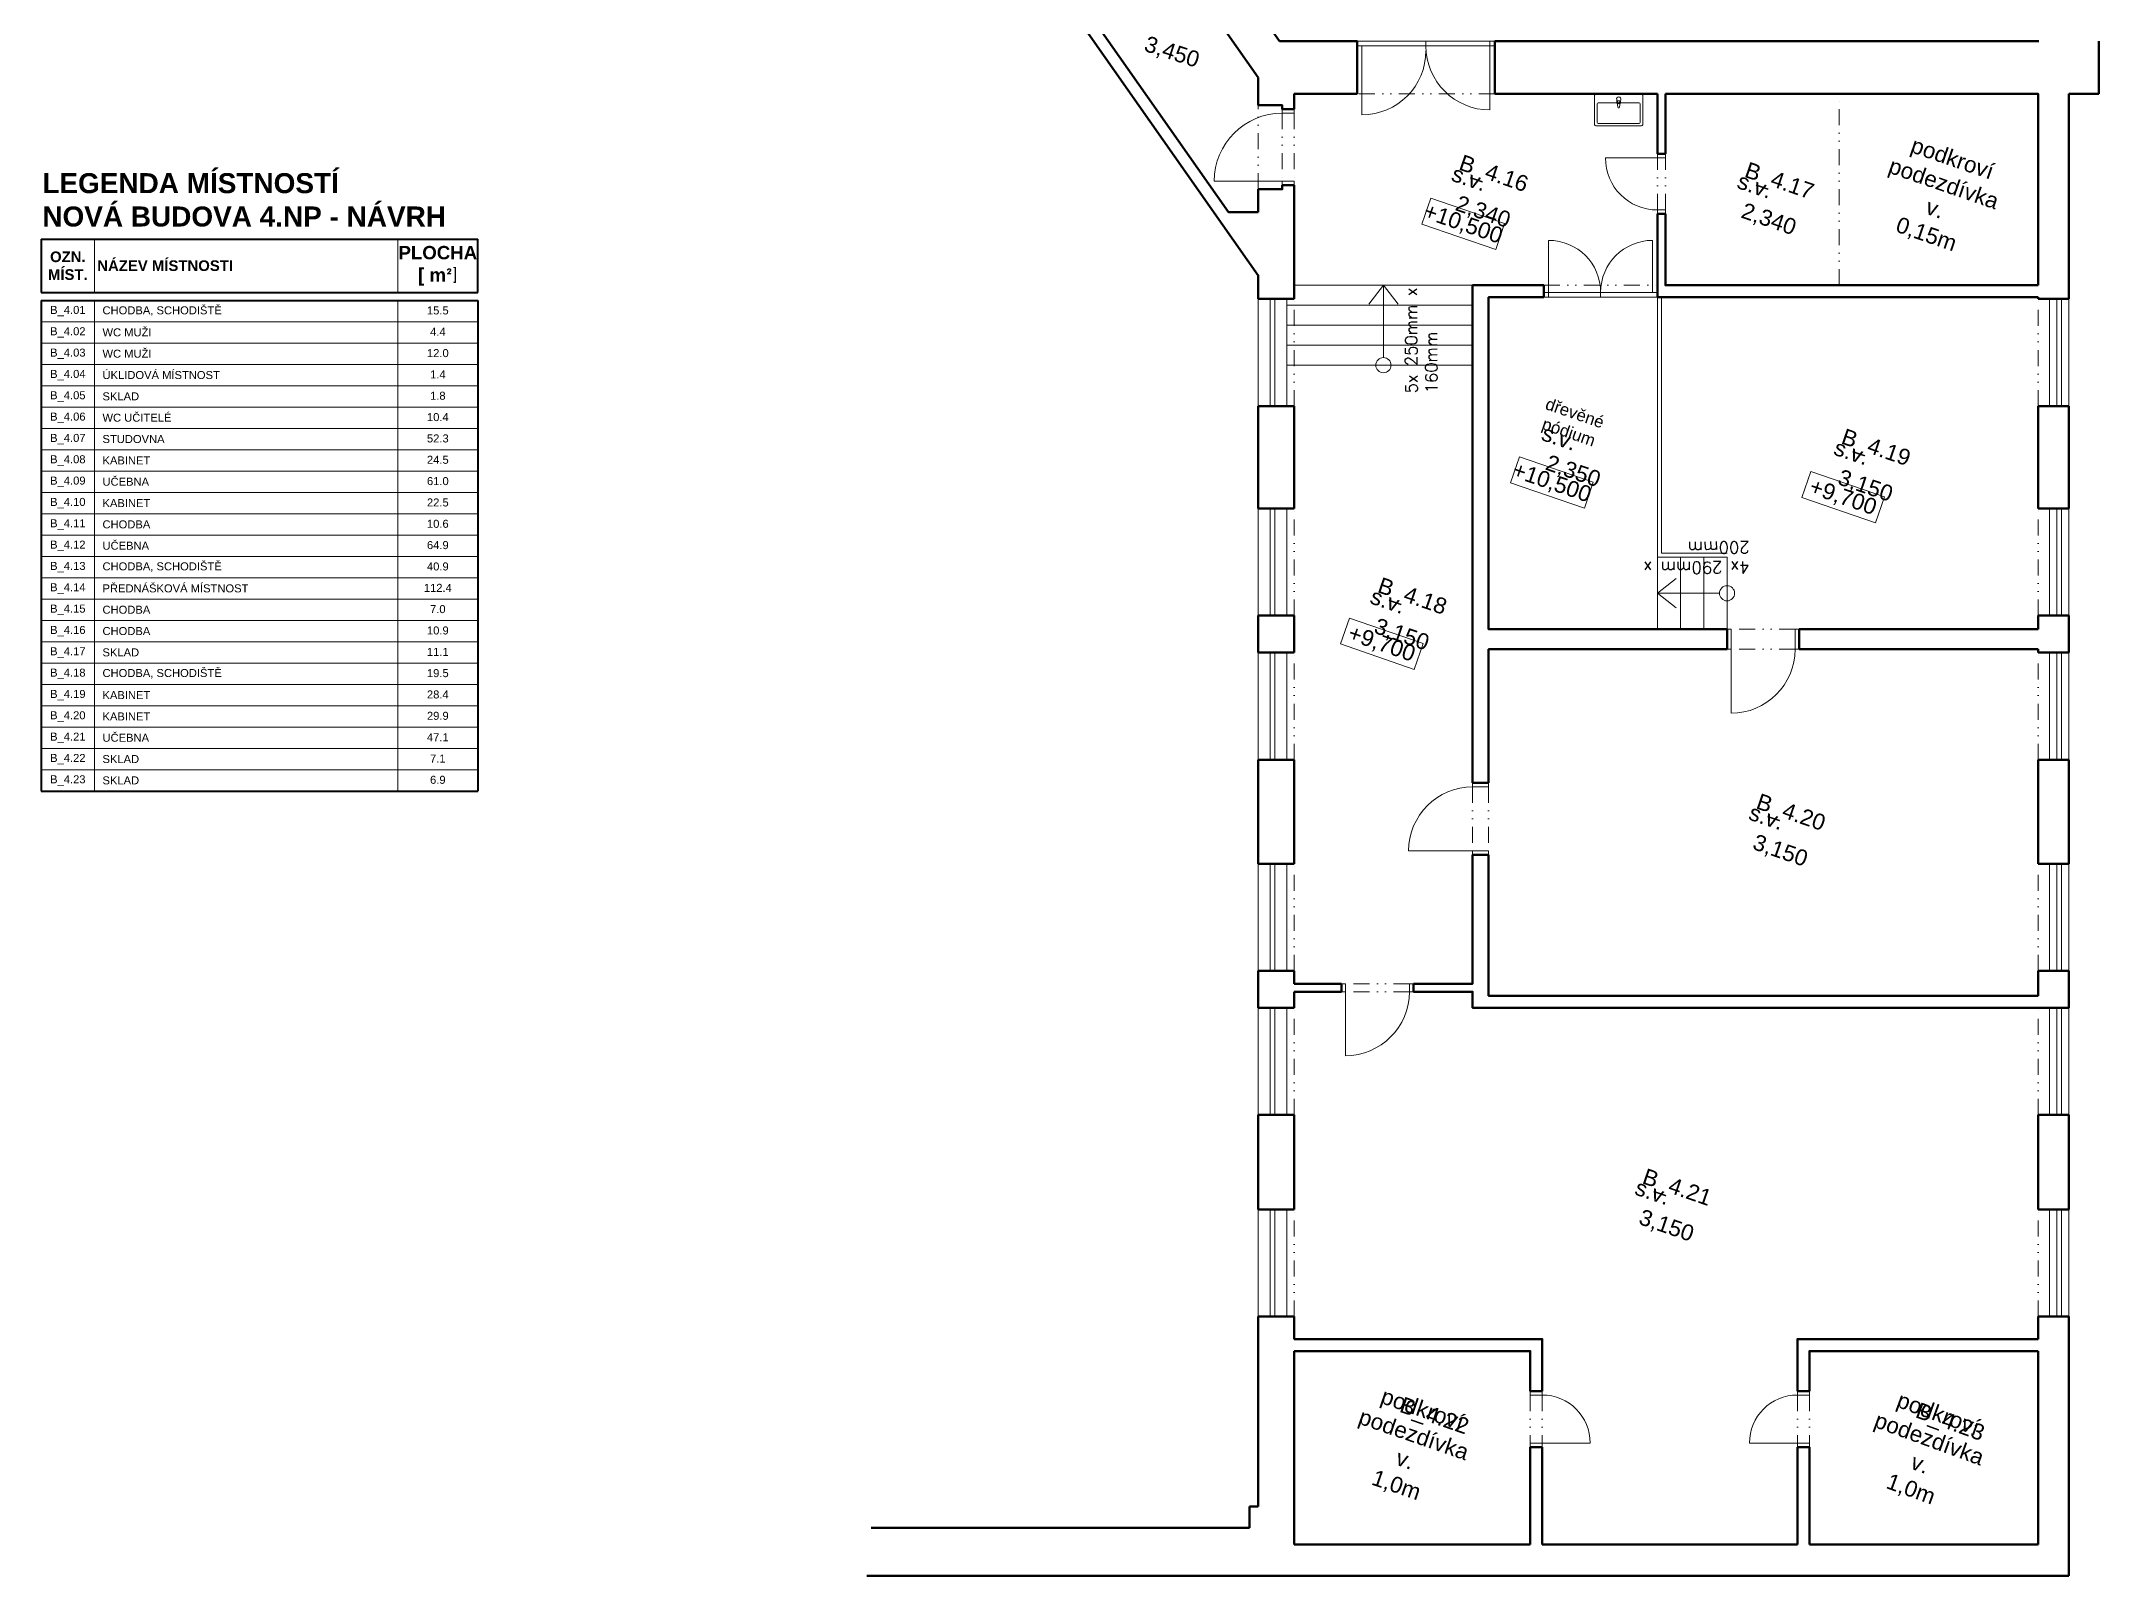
# Model space of a CAD drawing. Header units: millimetres. Extents: x 89194 to 559352, y -753138 to -204019.
# Drawn here: x 367707 to 393425, y -666289 to -647109 of the extents above; entities that cross this region are included whole.
import ezdxf

# ---------------------------------------------------------------- set-up
doc = ezdxf.new("R2010")
doc.units = ezdxf.units.MM
doc.header["$LTSCALE"] = 400
doc.linetypes.add('DIVIDE', pattern=[1.25, 0.5, -0.25, 0, -0.25, 0, -0.25])
for name, color, linetype, lineweight in [('RG_dveře', 3, 'Continuous', 9), ('RG_koty', 7, 'Continuous', 9), ('RG_okna', 3, 'Continuous', 9), ('RG_popisy', 11, 'Continuous', 9), ('RG_schodiště', 94, 'Continuous', 9), ('RG_tabulky', 7, 'Continuous', 5), ('RG_tabulky tlustá', 7, 'Continuous', 40), ('RG_zařízováky', 4, 'Continuous', 9), ('RG_zdivo stávající', 30, 'Continuous', 50), ('RG_čerch 2', 6, 'DIVIDE', 9)]:
    doc.layers.add(name, color=color, linetype=linetype, lineweight=lineweight)
doc.styles.add('Arial 100', font='Arial.ttf', dxfattribs={"height": 100})
doc.styles.add('Arial 250', font='Arial Bold.ttf', dxfattribs={"height": 250})
doc.styles.add('Arial 350', font='Arial Bold.ttf', dxfattribs={"height": 350})
doc.styles.get("Standard").update_dxf_attribs({"font": 'romans.shx', "height": 100})

# ---------------------------------------------------------------- blocks, each defined once
blk = doc.blocks.new('*U100')
blk.add_line((600, -173), (600, 677))
for points in [[(-300, -323), (-250, -323), (-250, -173), (-300, -173)], [(650, -323), (600, -323), (600, -173), (650, -173)]]:
    blk.add_lwpolyline(points)
blk.add_arc((600, -173), 850, 90, 180)
at = {"layer": 'RG_zdivo stávající'}
for p, q in [((-300, -323), (-300, -173)), ((650, -323), (650, -173))]:
    blk.add_line(p, q, dxfattribs=at)
at = {"layer": 'RG_čerch 2'}
for p, q in [((-250, -173), (600, -173)), ((-250, -323), (600, -323))]:
    blk.add_line(p, q, dxfattribs=at)
blk = doc.blocks.new('umyv_16')
at = {"layer": 'RG_zařízováky', "linetype": 'Continuous', "lineweight": 20}
for p, q in [((303632, -112272), (303632, -112842)), ((304017, -112257), (303647, -112257)), ((303742, -112302), (303742, -112812)), ((303987, -112287), (303757, -112287)), ((304002, -112812), (304002, -112302)), ((304032, -112842), (304032, -112272)), ((303692, -112532), (303734, -112536)), ((303734, -112578), (303692, -112582)), ((303732, -112544), (303717, -112544)), ((303717, -112544), (303717, -112571)), ((303717, -112571), (303732, -112571)), ((303743, -112540), (303796, -112546)), ((303796, -112568), (303743, -112575)), ((303647, -112857), (304017, -112857)), ((303757, -112827), (303987, -112827))]:
    blk.add_line(p, q, dxfattribs=at)
at = {"layer": 'RG_zařízováky', "linetype": 'Continuous', "lineweight": 20, "extrusion": (0, 0, -1)}
for centre, major_axis, start_param, end_param in [((303647, -112272), (10.6, 10.6), 3.926991, 5.497787), ((303757, -112302), (10.6, 10.6), 3.926991, 5.497787), ((303987, -112302), (-10.6, 10.6), 0.785398, 2.356194), ((304017, -112272), (-10.6, 10.6), 0.785398, 2.356194), ((303692, -112557), (17.7, 17.7), 2.356194, 5.497787), ((303732, -112557), (-9.62, 9.62), 0.785398, 3.926991), ((303732, -112557), (-14.9, 14.9), 0.875625, 1.35736), ((303732, -112557), (-14.9, 14.9), 3.355029, 3.836764), ((303732, -112557), (-14.9, 14.9), 1.35736, 3.355029), ((303795, -112557), (-7.91, 7.91), 0.909996, 3.802393), ((303647, -112842), (-10.6, 10.6), 3.926991, 5.497787), ((303757, -112812), (-10.6, 10.6), 3.926991, 5.497787), ((303987, -112812), (10.6, 10.6), 0.785398, 2.356194), ((304017, -112842), (10.6, 10.6), 0.785398, 2.356194)]:
    blk.add_ellipse(centre, major_axis=major_axis, ratio=1, start_param=start_param, end_param=end_param, dxfattribs=at)
blk = doc.blocks.new('*U101')
blk.add_line((-250, -173), (-250, 477))
for points in [[(-300, -273), (-250, -273), (-250, -173), (-300, -173)], [(450, -273), (400, -273), (400, -173), (450, -173)]]:
    blk.add_lwpolyline(points)
blk.add_arc((-250, -173), 650, 0, 90)
at = {"layer": 'RG_zdivo stávající'}
for p, q in [((-300, -273), (-300, -173)), ((450, -273), (450, -173))]:
    blk.add_line(p, q, dxfattribs=at)
at = {"layer": 'RG_čerch 2'}
for p, q in [((400, -173), (-250, -173)), ((400, -273), (-250, -273))]:
    blk.add_line(p, q, dxfattribs=at)
blk = doc.blocks.new('*U102')
blk.add_line((-250, -173), (-250, 627))
for points in [[(-300, -423), (-250, -423), (-250, -173), (-300, -173)], [(600, -423), (550, -423), (550, -173), (600, -173)]]:
    blk.add_lwpolyline(points)
blk.add_arc((-250, -173), 800, 0, 90)
at = {"layer": 'RG_zdivo stávající'}
for p, q in [((-300, -423), (-300, -173)), ((600, -423), (600, -173))]:
    blk.add_line(p, q, dxfattribs=at)
at = {"layer": 'RG_čerch 2'}
for p, q in [((550, -173), (-250, -173)), ((550, -423), (-250, -423))]:
    blk.add_line(p, q, dxfattribs=at)
blk = doc.blocks.new('*U97')
blk.add_line((-250, -173), (-250, 627))
for points in [[(-300, -273), (-250, -273), (-250, -173), (-300, -173)], [(600, -273), (550, -273), (550, -173), (600, -173)]]:
    blk.add_lwpolyline(points)
blk.add_arc((-250, -173), 800, 0, 90)
at = {"layer": 'RG_zdivo stávající'}
for p, q in [((-300, -273), (-300, -173)), ((600, -273), (600, -173))]:
    blk.add_line(p, q, dxfattribs=at)
at = {"layer": 'RG_čerch 2'}
for p, q in [((550, -173), (-250, -173)), ((550, -273), (-250, -273))]:
    blk.add_line(p, q, dxfattribs=at)
blk = doc.blocks.new('*U98')
blk.add_line((550, -173), (550, 627))
for points in [[(-300, -373), (-250, -373), (-250, -173), (-300, -173)], [(600, -373), (550, -373), (550, -173), (600, -173)]]:
    blk.add_lwpolyline(points)
blk.add_arc((550, -173), 800, 90, 180)
at = {"layer": 'RG_zdivo stávající'}
for p, q in [((-300, -373), (-300, -173)), ((600, -373), (600, -173))]:
    blk.add_line(p, q, dxfattribs=at)
at = {"layer": 'RG_čerch 2'}
for p, q in [((-250, -173), (550, -173)), ((-250, -373), (550, -373))]:
    blk.add_line(p, q, dxfattribs=at)
blk = doc.blocks.new('*U99')
blk.add_line((550, -173), (550, 427))
for points in [[(-100, -323), (-50, -323), (-50, -173), (-100, -173)], [(600, -323), (550, -323), (550, -173), (600, -173)]]:
    blk.add_lwpolyline(points)
blk.add_arc((550, -173), 600, 90, 180)
at = {"layer": 'RG_zdivo stávající'}
for p, q in [((-100, -323), (-100, -173)), ((600, -323), (600, -173))]:
    blk.add_line(p, q, dxfattribs=at)
at = {"layer": 'RG_čerch 2'}
for p, q in [((-50, -173), (550, -173)), ((-50, -323), (550, -323))]:
    blk.add_line(p, q, dxfattribs=at)

msp = doc.modelspace()

# ---------------------------------------------------------------- linework, layer by layer
at = {"layer": 'RG_dveře', "ltscale": 0.1}
for points in [[(385874.6, -647108.7), (384154.6, -647108.7)], [(385874.6, -647168.7), (384154.6, -647168.7)], [(386487.6, -650248.7), (387907.6, -650248.7)], [(386487.6, -650308.7), (387907.6, -650308.7)]]:
    msp.add_lwpolyline(points, dxfattribs=at)
at = {"layer": 'RG_koty'}
for points in [[(384964, -649394.4), (385886.2, -649712), (385997.9, -649387.8), (385075.6, -649070.2)], [(386072.2, -652628), (386994.5, -652945.6), (387106.1, -652621.4), (386183.8, -652303.8)], [(389712.6, -652811.1), (390634.9, -653128.7), (390746.5, -652804.5), (389824.2, -652486.9)], [(383946.3, -654642.8), (384868.6, -654960.4), (384980.2, -654636.2), (384057.9, -654318.6)]]:
    msp.add_lwpolyline(points, close=True, dxfattribs=at)
at = {"layer": 'RG_okna'}
for points in [[(384214.6, -647168.7), (384214.6, -648028.7)], [(385014.6, -647108.7), (385014.6, -647168.7)], [(385814.6, -647108.7), (385814.6, -647968.7)], [(386547.6, -650308.7), (386547.6, -649598.7)], [(387847.6, -650248.7), (387847.6, -649598.7)], [(382917.6, -651668.7), (382917.6, -650328.7)], [(383067.6, -651668.7), (383067.6, -650328.7)], [(383127.6, -651668.7), (383127.6, -650328.7)], [(383277.6, -651668.7), (383277.6, -650328.7)], [(387197.6, -650308.7), (387197.6, -650248.7)], [(392807.6, -651668.7), (392807.6, -650328.7)], [(392897.6, -651668.7), (392897.6, -650328.7)], [(392957.6, -651668.7), (392957.6, -650328.7)], [(393047.6, -651668.7), (393047.6, -650328.7)], [(382917.6, -654288.7), (382917.6, -652948.7)], [(383067.6, -654288.7), (383067.6, -652948.7)], [(383127.6, -654288.7), (383127.6, -652948.7)], [(383277.6, -654288.7), (383277.6, -652948.7)], [(392807.6, -654288.7), (392807.6, -652948.7)], [(392897.6, -654288.7), (392897.6, -652948.7)], [(392957.6, -654288.7), (392957.6, -652948.7)], [(393047.6, -654288.7), (393047.6, -652948.7)], [(382917.6, -656088.7), (382917.6, -654748.7)], [(383067.6, -656088.7), (383067.6, -654748.7)], [(383127.6, -656088.7), (383127.6, -654748.7)], [(383277.6, -656088.7), (383277.6, -654748.7)], [(392807.6, -656088.7), (392807.6, -654748.7)], [(392897.6, -656088.7), (392897.6, -654748.7)], [(392957.6, -656088.7), (392957.6, -654748.7)], [(393047.6, -656088.7), (393047.6, -654748.7)], [(382917.6, -658728.7), (382917.6, -657388.7)], [(383067.6, -658728.7), (383067.6, -657388.7)], [(383127.6, -658728.7), (383127.6, -657388.7)], [(383277.6, -658728.7), (383277.6, -657388.7)], [(392807.6, -658728.7), (392807.6, -657388.7)], [(392897.6, -658728.7), (392897.6, -657388.7)], [(392957.6, -658728.7), (392957.6, -657388.7)], [(393047.6, -658728.7), (393047.6, -657388.7)], [(382917.6, -660528.7), (382917.6, -659188.7)], [(383067.6, -660528.7), (383067.6, -659188.7)], [(383127.6, -660528.7), (383127.6, -659188.7)], [(383277.6, -660528.7), (383277.6, -659188.7)], [(392807.6, -660528.7), (392807.6, -659188.7)], [(392897.6, -660528.7), (392897.6, -659188.7)], [(392957.6, -660528.7), (392957.6, -659188.7)], [(393047.6, -660528.7), (393047.6, -659188.7)], [(382917.6, -663048.7), (382917.6, -661708.7)], [(383067.6, -663048.7), (383067.6, -661708.7)], [(383127.6, -663048.7), (383127.6, -661708.7)], [(383277.6, -663048.7), (383277.6, -661708.7)], [(392807.6, -663048.7), (392807.6, -661708.7)], [(392897.6, -663048.7), (392897.6, -661708.7)], [(392957.6, -663048.7), (392957.6, -661708.7)], [(393047.6, -663048.7), (393047.6, -661708.7)]]:
    msp.add_lwpolyline(points, dxfattribs=at)
for centre, radius, start, end in [((384214.6, -647228.7), 800, 270, 0), ((385814.6, -647168.7), 800, 180, 270), ((386547.6, -650248.7), 650, 0, 90), ((387847.6, -650248.7), 650, 90, 180)]:
    msp.add_arc(centre, radius, start, end, dxfattribs=at)
at = {"layer": 'RG_schodiště'}
for p, q in [((384482.6, -650158.7), (384299.2, -650394.6)), ((384482.6, -651064), (384482.6, -650158.7)), ((384482.6, -650158.7), (384665.9, -650394.6)), ((387907.6, -654008.7), (388143.5, -653825.3)), ((387907.6, -654008.7), (388143.5, -654192)), ((388682.9, -654008.7), (387907.6, -654008.7))]:
    msp.add_line(p, q, dxfattribs=at)
for points in [[(385597.6, -650158.7), (383367.6, -650158.7)], [(387907.6, -650308.7), (387907.6, -654458.7)], [(388777.6, -653558.7), (387907.6, -653558.7), (387907.6, -650308.7)], [(388777.6, -653508.7), (387957.6, -653508.7), (387957.6, -650308.7)], [(385597.6, -650408.7), (383277.6, -650408.7)], [(385597.6, -650658.7), (383277.6, -650658.7)], [(385597.6, -650908.7), (383277.6, -650908.7)], [(385597.6, -651158.7), (383277.6, -651158.7)], [(387907.6, -654458.7), (387907.6, -653558.7)], [(388777.6, -654458.7), (388777.6, -653558.7), (387907.6, -653558.7)], [(388197.6, -654458.7), (388197.6, -653558.7)], [(388487.6, -654458.7), (388487.6, -653558.7)], [(393047.6, -663048.7), (392807.6, -663048.7)]]:
    msp.add_lwpolyline(points, dxfattribs=at)
for centre in [(384482.6, -651158.7), (388777.6, -654008.7)]:
    msp.add_circle(centre, 94.7, dxfattribs=at)
at = {"layer": 'RG_tabulky'}
for p, q in [((368373.5, -649582.2), (368373.5, -650248.8)), ((372164.6, -649582.2), (372164.6, -650248.8)), ((368373.5, -650348.7), (368373.5, -656481.5)), ((372164.6, -650348.8), (372164.6, -656481.5)), ((367706.9, -650615.4), (373164.5, -650615.4)), ((367706.9, -650882), (373164.5, -650882)), ((367706.9, -651148.7), (373164.5, -651148.7)), ((367706.9, -651415.3), (373164.5, -651415.3)), ((367706.9, -651681.9), (373164.5, -651681.9)), ((367706.9, -651948.6), (373164.5, -651948.6)), ((367706.9, -652215.2), (373164.5, -652215.2)), ((367706.9, -652481.9), (373164.5, -652481.9)), ((367706.9, -652748.5), (373164.5, -652748.5)), ((367706.9, -653015.1), (373164.5, -653015.1)), ((367706.9, -653281.8), (373164.5, -653281.8)), ((367706.9, -653548.4), (373164.5, -653548.4)), ((367706.9, -653815.1), (373164.5, -653815.1)), ((367706.9, -654081.7), (373164.5, -654081.7)), ((367706.9, -654348.3), (373164.5, -654348.3)), ((367706.9, -654615), (373164.5, -654615)), ((367706.9, -654881.6), (373164.5, -654881.6)), ((367706.9, -655148.3), (373164.5, -655148.3)), ((367706.9, -655414.9), (373164.5, -655414.9)), ((367706.9, -655681.5), (373164.5, -655681.5)), ((367706.9, -655948.2), (373164.5, -655948.2)), ((367706.9, -656214.8), (373164.5, -656214.8))]:
    msp.add_line(p, q, dxfattribs=at)
at = {"layer": 'RG_tabulky tlustá'}
for p, q in [((367706.9, -649582.2), (367706.9, -650248.8)), ((367706.9, -649582.2), (373164.5, -649582.2)), ((367706.9, -650248.8), (373164.5, -650248.8)), ((367706.9, -650348.7), (367706.9, -656481.5)), ((367706.9, -650348.7), (373164.5, -650348.7)), ((367706.9, -656481.5), (373164.5, -656481.5))]:
    msp.add_line(p, q, dxfattribs=at)
for points in [[(373164.5, -650248.8), (373164.5, -649582.2)], [(373164.5, -650348.7), (373164.5, -656481.5)]]:
    msp.add_lwpolyline(points, dxfattribs=at)
at = {"layer": 'RG_zdivo stávající'}
for p, q in [((384154.6, -647108.7), (383184.6, -647108.7)), ((392674.6, -647108.7), (385874.6, -647108.7)), ((393424.6, -647108.7), (393424.6, -647768.7)), ((393047.6, -647768.7), (393047.6, -650328.7)), ((393424.6, -647768.7), (393047.6, -647768.7)), ((383367.6, -648908.7), (383367.6, -650328.7)), ((392667.6, -650308.7), (392667.6, -650328.7)), ((382917.6, -651668.7), (382917.6, -652948.7)), ((383367.6, -651668.7), (383367.6, -652948.7)), ((392667.6, -651668.7), (392667.6, -652948.7)), ((393047.6, -651668.7), (393047.6, -652948.7)), ((392667.6, -654288.7), (392667.6, -654458.7)), ((393047.6, -654288.7), (393047.6, -654748.7)), ((392667.6, -654708.7), (392667.6, -654748.7)), ((382917.6, -656088.7), (382917.6, -657388.7)), ((383367.6, -656088.7), (383367.6, -657388.7)), ((392667.6, -656088.7), (392667.6, -657388.7)), ((393047.6, -656088.7), (393047.6, -657388.7)), ((392667.6, -658728.7), (392667.6, -659038.7)), ((393047.6, -658728.7), (393047.6, -659188.7)), ((382917.6, -660528.7), (382917.6, -661708.7)), ((383367.6, -660528.7), (383367.6, -661708.7)), ((392667.6, -660528.7), (392667.6, -661708.7)), ((393047.6, -660528.7), (393047.6, -661708.7)), ((392667.6, -663048.7), (392667.6, -663328.7)), ((393047.6, -663048.7), (393047.6, -666288.7)), ((383367.6, -665898.7), (383367.6, -663478.7)), ((392667.6, -663478.7), (392667.6, -665898.7)), ((382810, -665688.7), (382810, -665421.9)), ((382917.6, -665421.9), (382810, -665421.9)), ((382810, -665688.7), (378079.7, -665688.7)), ((386317.6, -665898.7), (383367.6, -665898.7)), ((389657.6, -665898.7), (386467.6, -665898.7)), ((392667.6, -665898.7), (389807.6, -665898.7)), ((382767.6, -666288.7), (378025.7, -666288.7)), ((393047.6, -666288.7), (382767.6, -666288.7))]:
    msp.add_line(p, q, dxfattribs=at)
for points in [[(380325.9, -642277.9), (380893.2, -642473.3), (380576.7, -643392.4), (383184.6, -647108.7)], [(382917.6, -647908.7), (382917.6, -647563.7), (380216.5, -643714.7)], [(379405.6, -644283.8), (379293.3, -644610), (382547.6, -649247.4), (382917.6, -649247.4)], [(379189.5, -644723.3), (382917.6, -650035.8), (382917.6, -650328.7)], [(383184.6, -647108.7), (384154.6, -647108.7), (384154.6, -647768.7)], [(385874.6, -647768.7), (385874.6, -647108.7)], [(384154.6, -647768.7), (383367.6, -647768.7), (383367.6, -647958.7)], [(385874.6, -647768.7), (387907.6, -647768.7)], [(387907.6, -647768.7), (387907.6, -648518.7)], [(388007.6, -647768.7), (392667.6, -647768.7), (392667.6, -650158.7)], [(388007.6, -648518.7), (388007.6, -647768.7)], [(383367.6, -647958.7), (383217.6, -647958.7), (383217.6, -647908.7), (382917.6, -647908.7)], [(383367.6, -648908.7), (383217.6, -648908.7), (383217.6, -648958.7), (382917.6, -648958.7)], [(382917.6, -649247.4), (382917.6, -648958.7)], [(387907.6, -649268.7), (387907.6, -650158.7)], [(392667.6, -650158.7), (388007.6, -650158.7), (388007.6, -649268.7)], [(383367.6, -650328.7), (382917.6, -650328.7)], [(386487.6, -650158.7), (385597.6, -650158.7), (385597.6, -656378.7)], [(388777.6, -654458.7), (385797.6, -654458.7), (385797.6, -650308.7), (386487.6, -650308.7)], [(386487.6, -650158.7), (386487.6, -650308.7)], [(386487.6, -650158.7), (386487.6, -650308.7)], [(387907.6, -650158.7), (387907.6, -650308.7)], [(387907.6, -650308.7), (392667.6, -650308.7)], [(392667.6, -650328.7), (393047.6, -650328.7)], [(382917.6, -651668.7), (382917.6, -652948.7)], [(382917.6, -651668.7), (383367.6, -651668.7)], [(393047.6, -651668.7), (392667.6, -651668.7)], [(383367.6, -652948.7), (382917.6, -652948.7)], [(392667.6, -652948.7), (393047.6, -652948.7)], [(382917.6, -654288.7), (382917.6, -654748.7)], [(382917.6, -654288.7), (383367.6, -654288.7)], [(383367.6, -654288.7), (383367.6, -654748.7)], [(392667.6, -654458.7), (389677.6, -654458.7)], [(393047.6, -654288.7), (392667.6, -654288.7)], [(383367.6, -654748.7), (382917.6, -654748.7)], [(385797.6, -656378.7), (385797.6, -654708.7), (388777.6, -654708.7)], [(389677.6, -654708.7), (392667.6, -654708.7)], [(392667.6, -654748.7), (393047.6, -654748.7)], [(382917.6, -656088.7), (382917.6, -657388.7)], [(382917.6, -656088.7), (383367.6, -656088.7)], [(393047.6, -656088.7), (392667.6, -656088.7)], [(385597.6, -657278.7), (385597.6, -658888.7), (384857.6, -658888.7)], [(392667.6, -659038.7), (385797.6, -659038.7), (385797.6, -657278.7)], [(383367.6, -657388.7), (382917.6, -657388.7)], [(392667.6, -657388.7), (393047.6, -657388.7)], [(382917.6, -658728.7), (382917.6, -659188.7)], [(382917.6, -658728.7), (383367.6, -658728.7)], [(383367.6, -658728.7), (383367.6, -658888.7)], [(393047.6, -658728.7), (392667.6, -658728.7)], [(383957.6, -658888.7), (383367.6, -658888.7)], [(383367.6, -658988.7), (383957.6, -658988.7)], [(383367.6, -658988.7), (383367.6, -659188.7)], [(384857.6, -658988.7), (385597.6, -658988.7), (385597.6, -659188.7), (392667.6, -659188.7)], [(383367.6, -659188.7), (382917.6, -659188.7)], [(392667.6, -659188.7), (393047.6, -659188.7)], [(382917.6, -660528.7), (382917.6, -661708.7)], [(382917.6, -660528.7), (383367.6, -660528.7)], [(393047.6, -660528.7), (392667.6, -660528.7)], [(383367.6, -661708.7), (382917.6, -661708.7)], [(392667.6, -661708.7), (393047.6, -661708.7)], [(382917.6, -663048.7), (382917.6, -665421.9)], [(382917.6, -663048.7), (383367.6, -663048.7)], [(383367.6, -663048.7), (383367.6, -663328.7)], [(393047.6, -663048.7), (392667.6, -663048.7)], [(383367.6, -663328.7), (386467.6, -663328.7), (386467.6, -663978.7)], [(383367.6, -663478.7), (386317.6, -663478.7), (386317.6, -663978.7)], [(389657.6, -663978.7), (389657.6, -663328.7), (392667.6, -663328.7)], [(389807.6, -663978.7), (389807.6, -663478.7), (392667.6, -663478.7)], [(386317.6, -664678.7), (386317.6, -665898.7)], [(386467.6, -664678.7), (386467.6, -665898.7)], [(389657.6, -665898.7), (389657.6, -664678.7)], [(389807.6, -665898.7), (389807.6, -664678.7)]]:
    msp.add_lwpolyline(points, dxfattribs=at)
at = {"layer": 'RG_čerch 2'}
for points in [[(385874.6, -647768.7), (384154.6, -647768.7)], [(390177.6, -650158.7), (390177.6, -647768.7)], [(382917.6, -648958.7), (382917.6, -647908.7)], [(383367.6, -651668.7), (383367.6, -650328.7)], [(386487.6, -650158.7), (387907.6, -650158.7)], [(392667.6, -651668.7), (392667.6, -650328.7)], [(383367.6, -654288.7), (383367.6, -652948.7)], [(392667.6, -654288.7), (392667.6, -652948.7)], [(383367.6, -656088.7), (383367.6, -654748.7)], [(392667.6, -656088.7), (392667.6, -654748.7)], [(383367.6, -658728.7), (383367.6, -657388.7)], [(392667.6, -658728.7), (392667.6, -657388.7)], [(383367.6, -660528.7), (383367.6, -659188.7)], [(392667.6, -660528.7), (392667.6, -659188.7)], [(383367.6, -663048.7), (383367.6, -661708.7)], [(392667.6, -663048.7), (392667.6, -661708.7)]]:
    msp.add_lwpolyline(points, dxfattribs=at)

# ---------------------------------------------------------------- block references
at = {"layer": 'RG_dveře', "ltscale": 0.1, "xscale": -1}
for name, p, rotation in [('*U100', (383044.9, -648258.7), 90.000000016757), ('*U101', (387734.9, -648818.7), 90.000000016757), ('*U102', (389077.6, -654881.3), 180), ('*U98', (385424.9, -656678.7), 90.000000016757), ('*U97', (384257.6, -659161.3), 180), ('*U99', (389484.9, -664078.7), 90.000000016757)]:
    msp.add_blockref(name, p, dxfattribs=dict(at, rotation=rotation))
at = {"layer": 'RG_dveře', "ltscale": 0.1, "rotation": 270.0000000167599}
msp.add_blockref('*U99', (386640.2, -664078.7), dxfattribs=at)
at = {"layer": 'RG_zařízováky', "rotation": 269.999999979251}
msp.add_blockref('umyv_16', (499980.2, -344136.9), dxfattribs=at)

# ---------------------------------------------------------------- texts
at = {"layer": 'RG_koty', "char_height": 200, "width": 12.645, "attachment_point": 5, "style": 'Arial 100'}
for s, insert, rotation in [('\\pxi-3,l4,qc,t4;s.v.^I3,450', (381507.7, -646974.9), 342), ('podkroví\\Ppodezdívka v. 0,15m', (391427.6, -649061.7), 341), ('\\pxi-3,l4,qc,t4;s.v.^I2,340', (385401.1, -648966.5), 341), ('\\pxi-3,l4,qc,t4;s.v.^I2,340', (388971.9, -649058.2), 341), ('+10,500', (385476.1, -649400.5), 341), ('\\pxi-3,l4,qc,t4;s.v.^I2,350', (386526.5, -652208), 341), ('\\pxi-3,l4,qc,t4;s.v.^I3,150', (390179.6, -652390.1), 341), ('+10,500', (386584.3, -652634.1), 341), ('+9,700', (390224.7, -652817.2), 341), ('\\pxi-3,l4,qc,t4;s.v.^I3,150', (384384.6, -654248.4), 341), ('+9,700', (384458.4, -654648.9), 341), ('\\pxi-3,l4,qc,t4;s.v.^I3,150', (389116.1, -656949.9), 341), ('\\pxi-3,l4,qc,t4;s.v.^I3,150', (387693.1, -661636.6), 341), ('podkroví\\Ppodezdívka v. 1,0m', (384803.8, -664695.3), 341), ('podkroví\\Ppodezdívka v. 1,0m', (391242.6, -664747.9), 340)]:
    msp.add_mtext(s, dxfattribs=dict(at, insert=insert, rotation=rotation))
at = {"layer": 'RG_popisy', "char_height": 200, "attachment_point": 1, "style": 'Arial 250'}
for s, insert, rotation in [('\\pxi-1.25,qc;{\\fArial|b0|i0|c238|p34;B_4.16}', (385713.9, -648602), 341), ('\\pxi-1.25,qc;{\\fArial|b0|i0|c238|p34;B_4.17}', (389284.7, -648693.7), 341), ('\\pxi-1.25,qc;{\\fArial|b0|i0|c238|p34;B_4.19}', (390492.4, -652025.6), 341), ('\\pxi-1.25,qc;{\\fArial|b0|i0|c238|p34;B_4.18}', (384697.3, -653884), 341), ('\\pxi-1.25,qc;{\\fArial|b0|i0|c238|p34;B_4.20}', (389428.8, -656585.5), 341), ('\\pxi-1.25,qc;{\\fArial|b0|i0|c238|p34;B_4.21}', (388005.9, -661272.1), 341), ('\\pxi-1.25,qc;{\\fArial|b0|i0|c238|p34;B_4.22}', (384972.6, -664127.2), 341), ('\\pxi-1.25,qc;{\\fArial|b0|i0|c238|p34;B_4.23}', (391422.2, -664200.5), 340)]:
    msp.add_mtext(s, dxfattribs=dict(at, insert=insert, rotation=rotation))
at = {"layer": 'RG_popisy'}
for s, insert, char_height, width, attachment_point, rotation, style in [('LEGENDA MÍSTNOSTÍ\\PNOVÁ BUDOVA 4.NP - NÁVRH', (367721.8, -649428.6), 250, 5354.618, 7, 0, 'Arial 350'), ('OZN.\\PMÍST.', (368040.2, -649915.5), 133.32, 666.6, 5, 0, 'Arial 250'), ('NÁZEV MÍSTNOSTI', (369256.5, -649915.5), 133.32, 2333.1, 5, 0, 'Arial 250'), ('CHODBA, SCHODIŠTĚ', (368473.5, -650482.1), 99.99, 2233.11, 4, 0, 'Arial 100'), ('B_4.01', (368040.2, -650482.1), 99.99, 999.9, 5, 0, 'Arial 100'), ('15.5 ', (372664.5, -650474.6), 99.99, 999.914, 5, 0, 'Arial 100'), ('B_4.02', (368040.2, -650748.7), 99.99, 999.9, 5, 0, 'Arial 100'), ('WC MUŽI', (368473.5, -650748.7), 99.99, 2233.11, 4, 0, 'Arial 100'), ('4.4 ', (372664.5, -650741.2), 99.99, 999.914, 5, 0, 'Arial 100'), ('B_4.03', (368040.2, -651015.3), 99.99, 999.9, 5, 0, 'Arial 100'), ('WC MUŽI', (368473.5, -651015.3), 99.99, 2233.11, 4, 0, 'Arial 100'), ('12.0 ', (372664.5, -651007.8), 99.99, 999.914, 5, 0, 'Arial 100'), ('B_4.04', (368040.2, -651282), 99.99, 999.9, 5, 0, 'Arial 100'), ('ÚKLIDOVÁ MÍSTNOST', (368473.5, -651282), 99.99, 2677.668, 4, 0, 'Arial 100'), ('1.4 ', (372664.5, -651274.5), 99.99, 999.914, 5, 0, 'Arial 100'), ('B_4.05', (368040.2, -651548.6), 99.99, 999.9, 5, 0, 'Arial 100'), ('SKLAD', (368473.5, -651548.6), 99.99, 2233.11, 4, 0, 'Arial 100'), ('1.8 ', (372664.5, -651541.1), 99.99, 999.914, 5, 0, 'Arial 100'), ('\\pi158.66368;dřevěné \\P\\pi199.38674;pódium', (386320.2, -651720.7), 150, 1058.733, 4, 341, 'Arial 100'), ('B_4.06', (368040.2, -651815.3), 99.99, 999.9, 5, 0, 'Arial 100'), ('WC UČITELÉ', (368473.5, -651815.3), 99.99, 2233.11, 4, 0, 'Arial 100'), ('10.4 ', (372664.5, -651807.8), 99.99, 999.914, 5, 0, 'Arial 100'), ('B_4.07', (368040.2, -652081.9), 99.99, 999.9, 5, 0, 'Arial 100'), ('STUDOVNA', (368473.5, -652081.9), 99.99, 2233.11, 4, 0, 'Arial 100'), ('52.3 ', (372664.5, -652074.4), 99.99, 999.914, 5, 0, 'Arial 100'), ('B_4.08', (368040.2, -652348.5), 99.99, 999.9, 5, 0, 'Arial 100'), ('KABINET', (368473.5, -652348.5), 99.99, 2233.11, 4, 0, 'Arial 100'), ('24.5 ', (372664.5, -652341), 99.99, 999.914, 5, 0, 'Arial 100'), ('B_4.09', (368040.2, -652615.2), 99.99, 999.9, 5, 0, 'Arial 100'), ('UČEBNA', (368473.5, -652615.2), 99.99, 2677.668, 4, 0, 'Arial 100'), ('61.0 ', (372664.5, -652607.7), 99.99, 999.914, 5, 0, 'Arial 100'), ('B_4.10', (368040.2, -652881.8), 99.99, 999.9, 5, 0, 'Arial 100'), ('KABINET', (368473.5, -652881.8), 99.99, 2233.11, 4, 0, 'Arial 100'), ('22.5 ', (372664.5, -652874.3), 99.99, 999.914, 5, 0, 'Arial 100'), ('B_4.11', (368040.2, -653148.5), 99.99, 999.9, 5, 0, 'Arial 100'), ('CHODBA', (368473.5, -653148.5), 99.99, 2233.11, 4, 0, 'Arial 100'), ('10.6 ', (372664.5, -653141), 99.99, 999.914, 5, 0, 'Arial 100'), ('B_4.12', (368040.2, -653415.1), 99.99, 999.9, 5, 0, 'Arial 100'), ('UČEBNA', (368473.5, -653415.1), 99.99, 2233.11, 4, 0, 'Arial 100'), ('64.9 ', (372664.5, -653407.6), 99.99, 999.914, 5, 0, 'Arial 100'), ('B_4.13', (368040.2, -653681.7), 99.99, 999.9, 5, 0, 'Arial 100'), ('CHODBA, SCHODIŠTĚ', (368473.5, -653681.7), 99.99, 2233.11, 4, 0, 'Arial 100'), ('40.9 ', (372664.5, -653674.2), 99.99, 999.914, 5, 0, 'Arial 100'), ('B_4.14', (368040.2, -653948.4), 99.99, 999.9, 5, 0, 'Arial 100'), ('PŘEDNÁŠKOVÁ MÍSTNOST', (368473.5, -653948.4), 99.99, 2233.11, 4, 0, 'Arial 100'), ('112.4 ', (372664.5, -653940.9), 99.99, 999.914, 5, 0, 'Arial 100'), ('B_4.15', (368040.2, -654215), 99.99, 999.9, 5, 0, 'Arial 100'), ('CHODBA', (368473.5, -654215), 99.99, 2233.11, 4, 0, 'Arial 100'), ('7.0 ', (372664.5, -654207.5), 99.99, 999.914, 5, 0, 'Arial 100'), ('B_4.16', (368040.2, -654481.7), 99.99, 999.9, 5, 0, 'Arial 100'), ('CHODBA', (368473.5, -654481.7), 99.99, 2233.11, 4, 0, 'Arial 100'), ('10.9 ', (372664.5, -654474.2), 99.99, 999.914, 5, 0, 'Arial 100'), ('B_4.17', (368040.2, -654748.3), 99.99, 999.9, 5, 0, 'Arial 100'), ('SKLAD', (368473.5, -654748.3), 99.99, 2233.11, 4, 0, 'Arial 100'), ('11.1 ', (372664.5, -654740.8), 99.99, 999.914, 5, 0, 'Arial 100'), ('B_4.18', (368040.2, -655014.9), 99.99, 999.9, 5, 0, 'Arial 100'), ('CHODBA, SCHODIŠTĚ', (368473.5, -655014.9), 99.99, 2233.11, 4, 0, 'Arial 100'), ('19.5 ', (372664.5, -655007.4), 99.99, 999.914, 5, 0, 'Arial 100'), ('B_4.19', (368040.2, -655281.6), 99.99, 999.9, 5, 0, 'Arial 100'), ('KABINET', (368473.5, -655281.6), 99.99, 2233.11, 4, 0, 'Arial 100'), ('28.4 ', (372664.5, -655274.1), 99.99, 999.914, 5, 0, 'Arial 100'), ('B_4.20', (368040.2, -655548.2), 99.99, 999.9, 5, 0, 'Arial 100'), ('KABINET', (368473.5, -655548.2), 99.99, 2233.11, 4, 0, 'Arial 100'), ('29.9 ', (372664.5, -655540.7), 99.99, 999.914, 5, 0, 'Arial 100'), ('B_4.21', (368040.2, -655814.9), 99.99, 999.9, 5, 0, 'Arial 100'), ('UČEBNA', (368473.5, -655814.9), 99.99, 2233.11, 4, 0, 'Arial 100'), ('47.1 ', (372664.5, -655807.4), 99.99, 999.914, 5, 0, 'Arial 100'), ('B_4.22', (368040.2, -656081.5), 99.99, 999.9, 5, 0, 'Arial 100'), ('SKLAD', (368473.5, -656081.5), 99.99, 2233.11, 4, 0, 'Arial 100'), ('7.1 ', (372664.5, -656074), 99.99, 999.914, 5, 0, 'Arial 100'), ('B_4.23', (368040.2, -656348.1), 99.99, 999.9, 5, 0, 'Arial 100'), ('SKLAD', (368473.5, -656348.1), 99.99, 2233.11, 4, 0, 'Arial 100'), ('6.9 ', (372664.5, -656340.6), 99.99, 999.914, 5, 0, 'Arial 100')]:
    msp.add_mtext(s, dxfattribs=dict(at, insert=insert, char_height=char_height, width=width, attachment_point=attachment_point, rotation=rotation, style=style))
at = {"layer": 'RG_schodiště', "ltscale": 0.1, "char_height": 150, "attachment_point": 1}
for s, insert, rotation in [('5x 250mm x 160mm', (384758.2, -651510.6), 90.25957), ('4x 290mm x 200mm', (389060.9, -653761.5), 180.25957)]:
    msp.add_mtext_dynamic_manual_height_columns(s, width=1957.152, gutter_width=500, heights=[0], dxfattribs=dict(at, insert=insert, rotation=rotation))
at = {"layer": 'RG_tabulky', "color": 11, "insert": (372664.5, -649915.5), "char_height": 166.652, "width": 999.914, "attachment_point": 5, "rotation": 0, "style": 'Arial 250'}
msp.add_mtext('PLOCHA\\P[ m{\\fISOCPEUR|b1|i0|c238|p34;²]}', dxfattribs=at)

doc.saveas('drawing.dxf')
